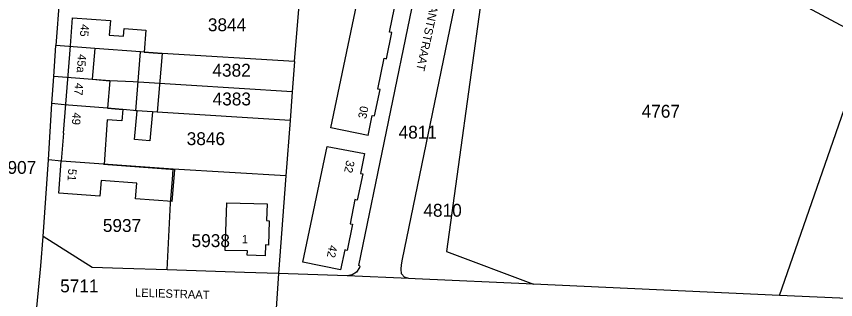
# Model space of a CAD drawing. Extents: x 191922 to 199923, y 328959 to 333350.
# Drawn here: x 196952.2 to 197123.7, y 330877.2 to 330936.6 of the extents above; entities that cross this region are included whole.
import ezdxf

# ---------------------------------------------------------------- set-up
doc = ezdxf.new("R2010")
doc.units = 0
for name, color, linetype in [('enkelbestemming', 7, 'Continuous'), ('Level 6', 7, 'Continuous'), ('maatvoering - maximum aantal wooneenheden', 7, 'Continuous'), ('Maatvoering_symbolen', 7, 'Continuous'), ('recreatiewoning', 7, 'Continuous')]:
    doc.layers.add(name, color=color, linetype=linetype)

msp = doc.modelspace()

# ---------------------------------------------------------------- linework, layer by layer
at = {"layer": 'Level 6'}
for p, q in [((197023.92, 330884.34), (197042.76, 330975.47)), ((197033.07, 330885.65), (197049.58, 330965.66)), ((197130.52, 330931.56), (197087.27, 330955.02)), ((197049.92, 330942.91), (197042.29, 330887.28)), ((196961.38, 330942.3), (196960.52, 330930.44)), ((196961.38, 330942.3), (196960.52, 330930.44)), ((197010.49, 330927.06), (197011.42, 330938.91)), ((197111.98, 330878.03), (197130.52, 330931.56)), ((196960.05, 330923.98), (196960.52, 330930.44)), ((196960.05, 330923.98), (196960.52, 330930.44)), ((196968.65, 330929.84), (196960.52, 330930.44)), ((196978.25, 330929.13), (196968.65, 330929.84)), ((196978.95, 330929.07), (196978.25, 330929.13)), ((196982.77, 330928.79), (196978.95, 330929.07)), ((197010.49, 330927.06), (196982.77, 330928.79)), ((197010.49, 330927.06), (197009.99, 330920.7)), ((196959.64, 330918.27), (196960.05, 330923.98)), ((196959.64, 330918.27), (196960.05, 330923.98)), ((196971.79, 330923.07), (196960.05, 330923.98)), ((196976.69, 330922.84), (196971.79, 330923.07)), ((197009.99, 330920.7), (196976.69, 330922.84)), ((197009.99, 330920.7), (197009.52, 330914.69)), ((196958.98, 330906.46), (196959.64, 330918.27)), ((196958.98, 330906.46), (196959.64, 330918.27)), ((196962.23, 330918.02), (196959.64, 330918.27)), ((196971.32, 330917.32), (196962.23, 330918.02)), ((196974.51, 330917.06), (196971.32, 330917.32)), ((196977.49, 330916.75), (196974.51, 330917.06)), ((196981.74, 330916.44), (196977.49, 330916.75)), ((197009.52, 330914.69), (196981.74, 330916.44)), ((197009.52, 330914.69), (197008.62, 330903.13)), ((196957.82, 330890.41), (196958.98, 330906.46)), ((196957.82, 330890.41), (196958.98, 330906.46)), ((196961.65, 330906.2), (196958.98, 330906.46)), ((196985.09, 330904.53), (196961.65, 330906.2)), ((196984.91, 330902.35), (196985.09, 330904.53)), ((197008.62, 330903.13), (196985.09, 330904.53)), ((196984.53, 330897.37), (196984.91, 330902.35)), ((197008.62, 330903.13), (197007.12, 330882.63)), ((196983.82, 330883.41), (196984.53, 330897.37)), ((196957.38, 330884.22), (196957.82, 330890.41)), ((196957.38, 330884.22), (196957.82, 330890.41)), ((196968.1, 330883.91), (196957.82, 330890.41)), ((197042.29, 330887.28), (197060.48, 330880.37)), ((197032.88, 330884.45), (197033.07, 330885.65)), ((196956.52, 330875.5), (196957.38, 330884.22)), ((196956.52, 330875.5), (196957.38, 330884.22)), ((196974.51, 330883.72), (196968.1, 330883.91)), ((196983.82, 330883.41), (196974.51, 330883.72)), ((197000, 330882.86), (196983.82, 330883.41)), ((197007.12, 330882.63), (197000, 330882.86)), ((197023.45, 330882.95), (197022.54, 330882.34)), ((197024.04, 330883.88), (197023.45, 330882.95)), ((197024.16, 330884.21), (197023.92, 330884.34)), ((197024.16, 330884.21), (197024.04, 330883.88)), ((197032.76, 330883.53), (197032.88, 330884.45)), ((197032.89, 330882.59), (197032.76, 330883.53)), ((197007.12, 330882.63), (197006.57, 330874.25)), ((197021.46, 330882.15), (197007.12, 330882.63)), ((197022.54, 330882.34), (197021.46, 330882.15)), ((197034.39, 330881.56), (197021.46, 330882.15)), ((197033.5, 330881.86), (197032.89, 330882.59)), ((197034.39, 330881.56), (197033.5, 330881.86)), ((197035.74, 330881.49), (197034.39, 330881.56)), ((197060.48, 330880.37), (197035.74, 330881.49)), ((197111.98, 330878.03), (197060.48, 330880.37)), ((197187.49, 330874.6), (197111.98, 330878.03))]:
    msp.add_line(p, q, dxfattribs=at)
at = {"layer": 'recreatiewoning'}
for p, q in [((197018.09, 330913.21), (197025.65, 330949.54)), ((197030.35, 330933.26), (197031.41, 330938.36)), ((196963.53, 330930.38), (196963.97, 330936.23)), ((196963.97, 330936.23), (196971.91, 330935.67)), ((196971.91, 330935.67), (196971.67, 330932.62)), ((196971.67, 330932.62), (196974.68, 330932.4)), ((196974.68, 330932.4), (196974.81, 330934.01)), ((196974.81, 330934.01), (196979.32, 330933.68)), ((196979.32, 330933.68), (196978.95, 330929.07)), ((197029.71, 330927.66), (197030.85, 330933.16)), ((197030.85, 330933.16), (197030.35, 330933.26)), ((196962.57, 330918.12), (196963.53, 330930.38)), ((196968.65, 330929.84), (196968.13, 330923.36)), ((196978.25, 330929.13), (196968.65, 330929.84)), ((196977.23, 330916.77), (196978.25, 330929.13)), ((196978.95, 330929.07), (196982.77, 330928.79)), ((196982.77, 330928.79), (196981.74, 330916.44)), ((197027.87, 330921.32), (197029.21, 330927.77)), ((197029.21, 330927.77), (197029.71, 330927.66)), ((196968.13, 330923.36), (196971.79, 330923.07)), ((196971.79, 330923.07), (196971.32, 330917.32)), ((197027.23, 330915.69), (197028.37, 330921.22)), ((197028.37, 330921.22), (197027.87, 330921.32)), ((196962.09, 330912.07), (196962.57, 330918.12)), ((196971.32, 330917.32), (196974.51, 330917.06)), ((196974.51, 330917.06), (196974.31, 330914.62)), ((196976.97, 330910.74), (196977.49, 330916.75)), ((196977.49, 330916.75), (196977.23, 330916.77)), ((196980.72, 330916.51), (196980.2, 330910.49)), ((196981.74, 330916.44), (196980.72, 330916.51)), ((197025.85, 330911.57), (197026.73, 330915.79)), ((197026.73, 330915.79), (197027.23, 330915.69)), ((196971.22, 330914.87), (196970.58, 330905.52)), ((196974.31, 330914.62), (196971.22, 330914.87)), ((196962.09, 330912.07), (196961.63, 330906.17)), ((197025.85, 330911.57), (197018.09, 330913.21)), ((196980.2, 330910.49), (196976.97, 330910.74)), ((197012.23, 330885), (197017.29, 330909.29)), ((197017.29, 330909.29), (197025.09, 330907.83)), ((197025.09, 330907.83), (197024.24, 330903.64)), ((196961.12, 330899.49), (196961.63, 330906.17)), ((196985.38, 330904.36), (196970.46, 330905.5)), ((196984.87, 330897.72), (196985.38, 330904.36)), ((197024.73, 330903.54), (197023.6, 330898.04)), ((197024.24, 330903.64), (197024.73, 330903.54)), ((196969.96, 330902.17), (196969.7, 330898.84)), ((196977.45, 330901.6), (196969.96, 330902.17)), ((196977.19, 330898.31), (196977.45, 330901.6)), ((196969.7, 330898.84), (196961.12, 330899.49)), ((196984.87, 330897.72), (196977.19, 330898.31)), ((196995.95, 330887.49), (196996.28, 330897.47)), ((196996.28, 330897.47), (197004.7, 330897.22)), ((197004.7, 330897.22), (197004.57, 330893.73)), ((197023.12, 330898.14), (197022.09, 330893.05)), ((197023.6, 330898.04), (197023.12, 330898.14)), ((197004.57, 330893.73), (197005.17, 330893.71)), ((197005.17, 330893.71), (197005, 330888.6)), ((197022.57, 330892.96), (197021.48, 330887.47)), ((197022.09, 330893.05), (197022.57, 330892.96)), ((197004.4, 330888.62), (197004.33, 330886.36)), ((197005, 330888.6), (197004.4, 330888.62)), ((197000.59, 330887.36), (196995.95, 330887.49)), ((197000.56, 330886.46), (197000.59, 330887.36)), ((197004.33, 330886.36), (197000.56, 330886.46)), ((197020.97, 330887.57), (197020.12, 330883.39)), ((197021.48, 330887.47), (197020.97, 330887.57)), ((197020.12, 330883.39), (197012.23, 330885))]:
    msp.add_line(p, q, dxfattribs=at)

# ---------------------------------------------------------------- texts
at = {"layer": 'enkelbestemming'}
for s, p in [('3844', (196992.32, 330933.45)), ('4382', (196993.27, 330923.91)), ('4383', (196993.31, 330917.89)), ('4767', (197083.12, 330915.31)), ('3846', (196987.89, 330909.56)), ('4811', (197032.25, 330910.93)), ('4810', (197037.44, 330894.55)), ('5937', (196970.33, 330891.36)), ('5938', (196988.91, 330888.18)), ('5711', (196961.4, 330878.69))]:
    msp.add_text(s, height=2.7, rotation=0, dxfattribs=at).set_placement(p)
msp.add_text('5907', height=2.7, dxfattribs=at).set_placement((196948.36, 330903.53))
at = {"layer": 'maatvoering - maximum aantal wooneenheden'}
for s, rotation, p in [('45', 265.5221, (196965.73, 330934.96)), ('45a', 265.465, (196965.15, 330928.7)), ('47', 265.5221, (196964.53, 330922.65)), ('30', 78.3977, (197025.45, 330914.98)), ('49', 265.5221, (196964.04, 330916.46)), ('32', 258.5101, (197021.35, 330906.48)), ('51', 265.698, (196963.12, 330904.65)), ('1', 358.4518, (196999.41, 330888.99)), ('42', 258.5101, (197017.74, 330888.71))]:
    msp.add_text(s, height=1.75, rotation=rotation, dxfattribs=at).set_placement(p)
at = {"layer": 'Maatvoering_symbolen'}
for s, rotation, p in [('CHRYSANTSTRAAT', 257.9252, (197040.55, 330946.96)), ('LELIESTRAAT', 358.0508, (196977.05, 330877.8))]:
    msp.add_text(s, height=1.75, rotation=rotation, dxfattribs=at).set_placement(p)

doc.saveas('drawing.dxf')
